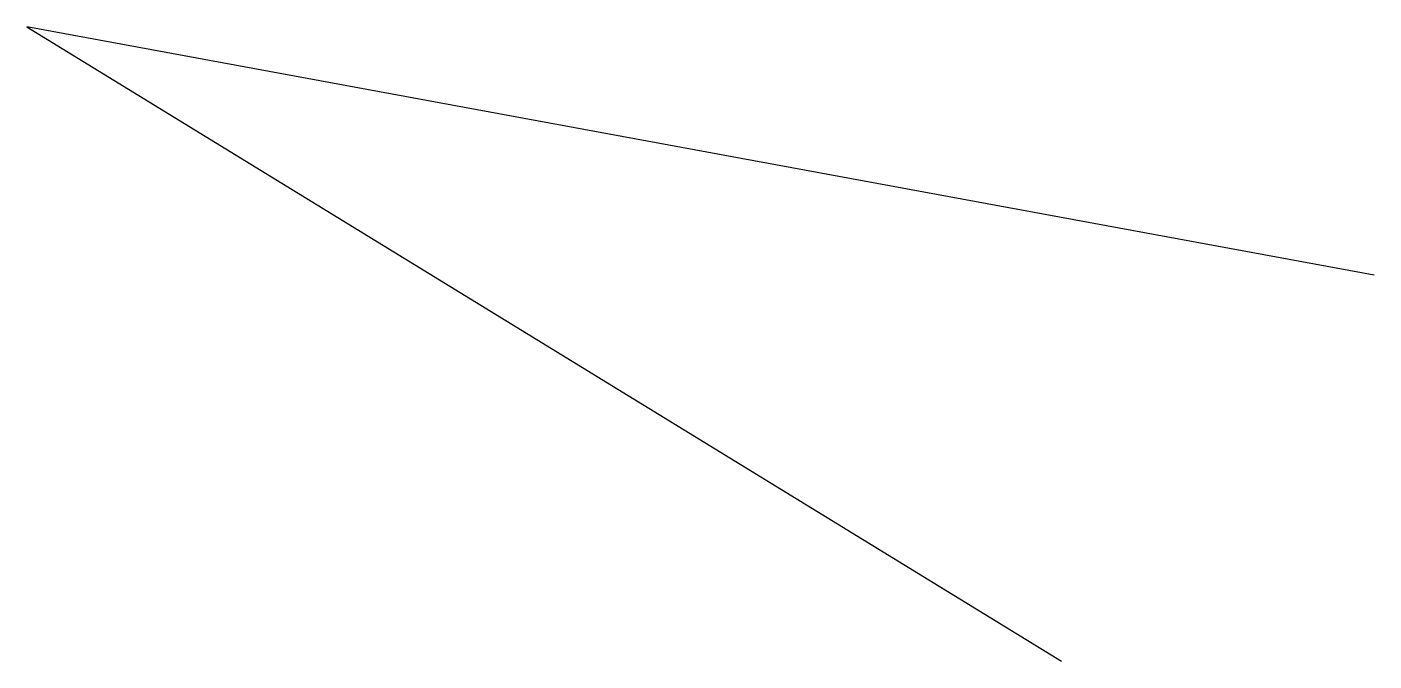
# Model space of a CAD drawing. Units: millimetres at full size, sheet at 1:100. Extents: x -2571 to 15367, y -5510 to 2939.
import ezdxf

# ---------------------------------------------------------------- set-up
doc = ezdxf.new("R2010")
doc.units = ezdxf.units.MM
doc.header["$LTSCALE"] = 100
doc.layers.add('0-0', color=7, linetype='Continuous')

msp = doc.modelspace()

# ---------------------------------------------------------------- linework, layer by layer
at = {"layer": '0-0'}
msp.add_lwpolyline([(15367.3, -367.3), (-2571.4, 2938.8), (11204.1, -5510.2)], dxfattribs=at)

doc.saveas('drawing.dxf')
